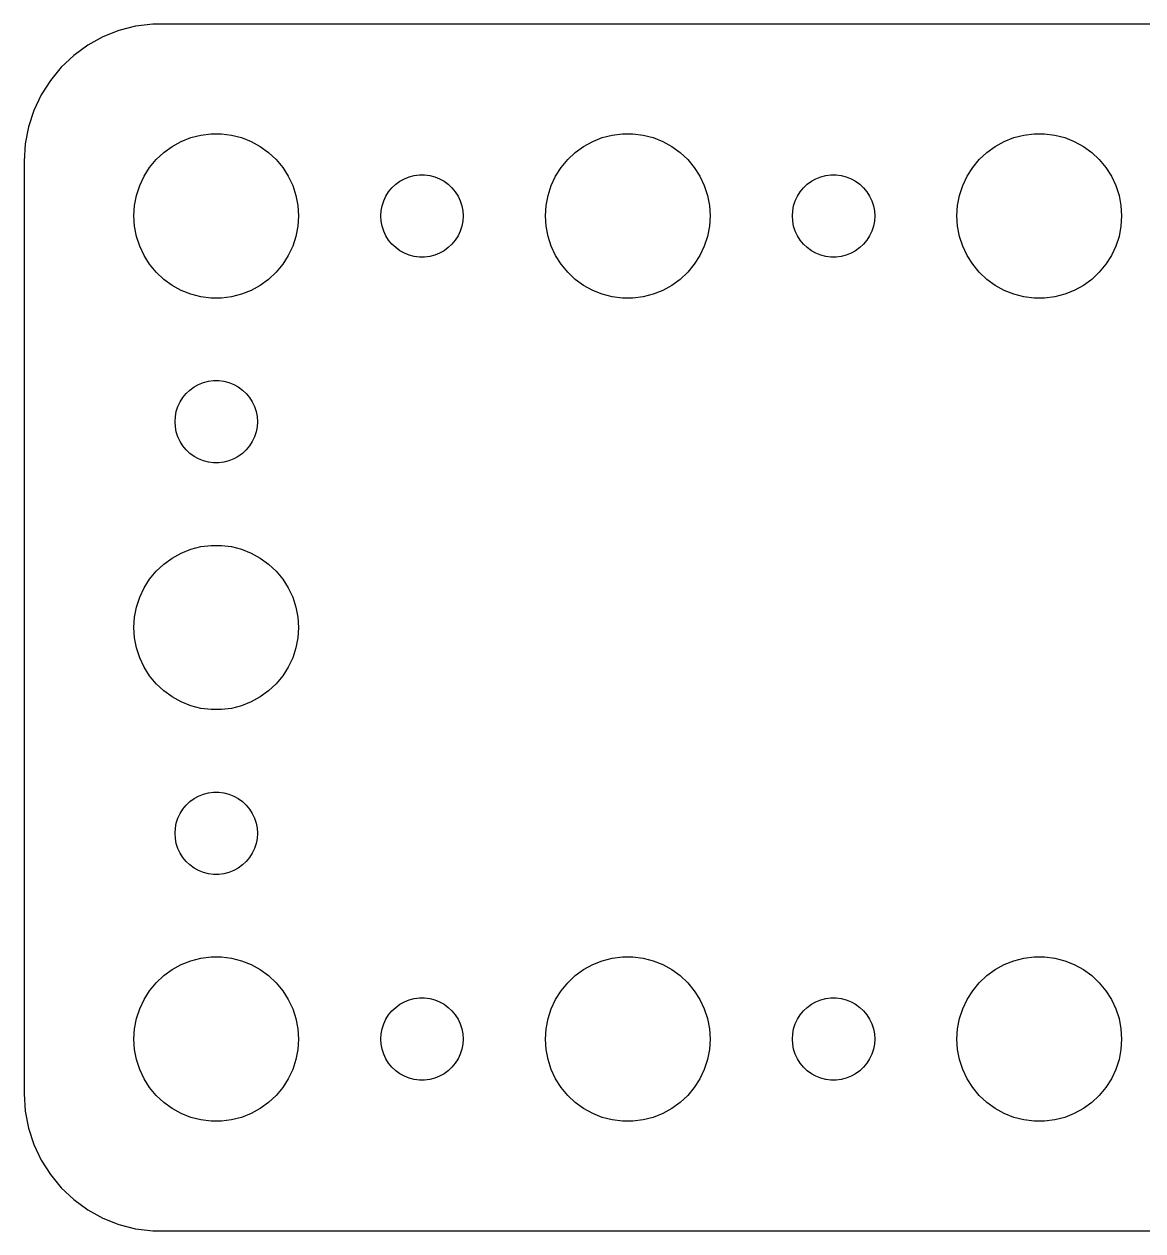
# Model space of a CAD drawing. Header units: metres. Extents: x -164 to 164, y -22 to 22.
# Drawn here: x -164.5 to -123.72, y -21.99 to 21.99 of the extents above; entities that cross this region are included whole.
import ezdxf

# ---------------------------------------------------------------- set-up
doc = ezdxf.new("R2010")
doc.units = ezdxf.units.M

msp = doc.modelspace()

# ---------------------------------------------------------------- linework, layer by layer
for p, q in [((-159.814, 21.9901), (-160.437, 21.9114)), ((159.814, 21.9901), (-159.814, 21.9901)), ((-161.045, 21.7553), (-161.629, 21.5241)), ((-160.437, 21.9114), (-161.045, 21.7553)), ((-162.179, 21.2216), (-162.687, 20.8526)), ((-161.629, 21.5241), (-162.179, 21.2216)), ((-162.687, 20.8526), (-163.145, 20.4227)), ((-163.145, 20.4227), (-163.545, 19.9389)), ((-163.545, 19.9389), (-163.882, 19.4088)), ((-163.882, 19.4088), (-164.149, 18.8406)), ((-164.149, 18.8406), (-164.343, 18.2434)), ((-164.343, 18.2434), (-164.461, 17.6267)), ((-164.461, 17.6267), (-164.5, 17)), ((-159.107, 17.533), (-158.777, 17.7145)), ((-158.777, 17.7145), (-158.427, 17.8532)), ((-158.427, 17.8532), (-158.062, 17.9469)), ((-158.062, 17.9469), (-157.688, 17.9941)), ((-157.688, 17.9941), (-157.312, 17.9941)), ((-157.312, 17.9941), (-156.938, 17.9469)), ((-156.938, 17.9469), (-156.573, 17.8532)), ((-156.573, 17.8532), (-156.223, 17.7145)), ((-156.223, 17.7145), (-155.893, 17.533)), ((-144.107, 17.533), (-143.777, 17.7145)), ((-143.777, 17.7145), (-143.427, 17.8532)), ((-143.427, 17.8532), (-143.062, 17.9469)), ((-143.062, 17.9469), (-142.688, 17.9941)), ((-142.688, 17.9941), (-142.312, 17.9941)), ((-142.312, 17.9941), (-141.938, 17.9469)), ((-141.938, 17.9469), (-141.573, 17.8532)), ((-141.573, 17.8532), (-141.223, 17.7145)), ((-141.223, 17.7145), (-140.893, 17.533)), ((-129.107, 17.533), (-128.777, 17.7145)), ((-128.777, 17.7145), (-128.427, 17.8532)), ((-128.427, 17.8532), (-128.062, 17.9469)), ((-128.062, 17.9469), (-127.688, 17.9941)), ((-127.688, 17.9941), (-127.312, 17.9941)), ((-127.312, 17.9941), (-126.938, 17.9469)), ((-126.938, 17.9469), (-126.573, 17.8532)), ((-126.573, 17.8532), (-126.223, 17.7145)), ((-126.223, 17.7145), (-125.893, 17.533)), ((-159.687, 17.0536), (-159.412, 17.3115)), ((-159.412, 17.3115), (-159.107, 17.533)), ((-155.893, 17.533), (-155.588, 17.3115)), ((-155.588, 17.3115), (-155.313, 17.0536)), ((-144.687, 17.0536), (-144.412, 17.3115)), ((-144.412, 17.3115), (-144.107, 17.533)), ((-140.893, 17.533), (-140.588, 17.3115)), ((-140.588, 17.3115), (-140.313, 17.0536)), ((-129.687, 17.0536), (-129.412, 17.3115)), ((-129.412, 17.3115), (-129.107, 17.533)), ((-125.893, 17.533), (-125.588, 17.3115)), ((-125.588, 17.3115), (-125.313, 17.0536)), ((-164.5, 17), (-164.5, -17)), ((-160.129, 16.4453), (-159.927, 16.7634)), ((-159.927, 16.7634), (-159.687, 17.0536)), ((-155.313, 17.0536), (-155.073, 16.7634)), ((-155.073, 16.7634), (-154.871, 16.4453)), ((-145.129, 16.4453), (-144.927, 16.7634)), ((-144.927, 16.7634), (-144.687, 17.0536)), ((-140.313, 17.0536), (-140.073, 16.7634)), ((-140.073, 16.7634), (-139.871, 16.4453)), ((-130.129, 16.4453), (-129.927, 16.7634)), ((-129.927, 16.7634), (-129.687, 17.0536)), ((-125.313, 17.0536), (-125.073, 16.7634)), ((-125.073, 16.7634), (-124.871, 16.4453)), ((-160.289, 16.1044), (-160.129, 16.4453)), ((-154.871, 16.4453), (-154.711, 16.1044)), ((-150.804, 16.2665), (-150.639, 16.3572)), ((-150.639, 16.3572), (-150.464, 16.4266)), ((-150.464, 16.4266), (-150.281, 16.4734)), ((-150.281, 16.4734), (-150.094, 16.497)), ((-150.094, 16.497), (-149.906, 16.497)), ((-149.906, 16.497), (-149.719, 16.4734)), ((-149.719, 16.4734), (-149.536, 16.4266)), ((-149.536, 16.4266), (-149.361, 16.3572)), ((-149.361, 16.3572), (-149.196, 16.2665)), ((-145.289, 16.1044), (-145.129, 16.4453)), ((-139.871, 16.4453), (-139.711, 16.1044)), ((-135.804, 16.2665), (-135.639, 16.3572)), ((-135.639, 16.3572), (-135.464, 16.4266)), ((-135.464, 16.4266), (-135.281, 16.4734)), ((-135.281, 16.4734), (-135.094, 16.497)), ((-135.094, 16.497), (-134.906, 16.497)), ((-134.906, 16.497), (-134.719, 16.4734)), ((-134.719, 16.4734), (-134.536, 16.4266)), ((-134.536, 16.4266), (-134.361, 16.3572)), ((-134.361, 16.3572), (-134.196, 16.2665)), ((-130.289, 16.1044), (-130.129, 16.4453)), ((-124.871, 16.4453), (-124.711, 16.1044)), ((-160.406, 15.7461), (-160.289, 16.1044)), ((-154.711, 16.1044), (-154.594, 15.7461)), ((-151.314, 15.7226), (-151.214, 15.8817)), ((-151.214, 15.8817), (-151.093, 16.0268)), ((-151.093, 16.0268), (-150.956, 16.1558)), ((-150.956, 16.1558), (-150.804, 16.2665)), ((-149.196, 16.2665), (-149.044, 16.1558)), ((-149.044, 16.1558), (-148.907, 16.0268)), ((-148.907, 16.0268), (-148.786, 15.8817)), ((-148.786, 15.8817), (-148.686, 15.7226)), ((-145.406, 15.7461), (-145.289, 16.1044)), ((-139.711, 16.1044), (-139.594, 15.7461)), ((-136.314, 15.7226), (-136.214, 15.8817)), ((-136.214, 15.8817), (-136.093, 16.0268)), ((-136.093, 16.0268), (-135.956, 16.1558)), ((-135.956, 16.1558), (-135.804, 16.2665)), ((-134.196, 16.2665), (-134.044, 16.1558)), ((-134.044, 16.1558), (-133.907, 16.0268)), ((-133.907, 16.0268), (-133.786, 15.8817)), ((-133.786, 15.8817), (-133.686, 15.7226)), ((-130.406, 15.7461), (-130.289, 16.1044)), ((-124.711, 16.1044), (-124.594, 15.7461)), ((-160.476, 15.376), (-160.406, 15.7461)), ((-154.594, 15.7461), (-154.524, 15.376)), ((-151.453, 15.373), (-151.395, 15.5522)), ((-151.395, 15.5522), (-151.314, 15.7226)), ((-148.686, 15.7226), (-148.605, 15.5522)), ((-148.605, 15.5522), (-148.547, 15.373)), ((-145.476, 15.376), (-145.406, 15.7461)), ((-139.594, 15.7461), (-139.524, 15.376)), ((-136.453, 15.373), (-136.395, 15.5522)), ((-136.395, 15.5522), (-136.314, 15.7226)), ((-133.686, 15.7226), (-133.605, 15.5522)), ((-133.605, 15.5522), (-133.547, 15.373)), ((-130.476, 15.376), (-130.406, 15.7461)), ((-124.594, 15.7461), (-124.524, 15.376)), ((-160.5, 15), (-160.476, 15.376)), ((-160.476, 14.624), (-160.5, 15)), ((-154.524, 15.376), (-154.5, 15)), ((-154.5, 15), (-154.524, 14.624)), ((-151.5, 15), (-151.488, 15.188)), ((-151.488, 14.812), (-151.5, 15)), ((-151.488, 15.188), (-151.453, 15.373)), ((-148.547, 15.373), (-148.512, 15.188)), ((-148.512, 15.188), (-148.5, 15)), ((-148.5, 15), (-148.512, 14.812)), ((-145.5, 15), (-145.476, 15.376)), ((-145.476, 14.624), (-145.5, 15)), ((-139.524, 15.376), (-139.5, 15)), ((-139.5, 15), (-139.524, 14.624)), ((-136.5, 15), (-136.488, 15.188)), ((-136.488, 14.812), (-136.5, 15)), ((-136.488, 15.188), (-136.453, 15.373)), ((-133.547, 15.373), (-133.512, 15.188)), ((-133.512, 15.188), (-133.5, 15)), ((-133.5, 15), (-133.512, 14.812)), ((-130.5, 15), (-130.476, 15.376)), ((-130.476, 14.624), (-130.5, 15)), ((-124.524, 15.376), (-124.5, 15)), ((-124.5, 15), (-124.524, 14.624)), ((-160.406, 14.2539), (-160.476, 14.624)), ((-154.524, 14.624), (-154.594, 14.2539)), ((-151.453, 14.627), (-151.488, 14.812)), ((-151.395, 14.4478), (-151.453, 14.627)), ((-148.547, 14.627), (-148.605, 14.4478)), ((-148.512, 14.812), (-148.547, 14.627)), ((-145.406, 14.2539), (-145.476, 14.624)), ((-139.524, 14.624), (-139.594, 14.2539)), ((-136.453, 14.627), (-136.488, 14.812)), ((-136.395, 14.4478), (-136.453, 14.627)), ((-133.547, 14.627), (-133.605, 14.4478)), ((-133.512, 14.812), (-133.547, 14.627)), ((-130.406, 14.2539), (-130.476, 14.624)), ((-124.524, 14.624), (-124.594, 14.2539)), ((-160.289, 13.8956), (-160.406, 14.2539)), ((-154.594, 14.2539), (-154.711, 13.8956)), ((-151.314, 14.2774), (-151.395, 14.4478)), ((-151.214, 14.1183), (-151.314, 14.2774)), ((-151.093, 13.9732), (-151.214, 14.1183)), ((-148.786, 14.1183), (-148.907, 13.9732)), ((-148.686, 14.2774), (-148.786, 14.1183)), ((-148.605, 14.4478), (-148.686, 14.2774)), ((-145.289, 13.8956), (-145.406, 14.2539)), ((-139.594, 14.2539), (-139.711, 13.8956)), ((-136.314, 14.2774), (-136.395, 14.4478)), ((-136.214, 14.1183), (-136.314, 14.2774)), ((-136.093, 13.9732), (-136.214, 14.1183)), ((-133.786, 14.1183), (-133.907, 13.9732)), ((-133.686, 14.2774), (-133.786, 14.1183)), ((-133.605, 14.4478), (-133.686, 14.2774)), ((-130.289, 13.8956), (-130.406, 14.2539)), ((-124.594, 14.2539), (-124.711, 13.8956)), ((-160.129, 13.5547), (-160.289, 13.8956)), ((-154.711, 13.8956), (-154.871, 13.5547)), ((-150.956, 13.8442), (-151.093, 13.9732)), ((-150.804, 13.7335), (-150.956, 13.8442)), ((-150.639, 13.6427), (-150.804, 13.7335)), ((-150.464, 13.5734), (-150.639, 13.6427)), ((-149.361, 13.6427), (-149.536, 13.5734)), ((-149.196, 13.7335), (-149.361, 13.6427)), ((-149.044, 13.8442), (-149.196, 13.7335)), ((-148.907, 13.9732), (-149.044, 13.8442)), ((-145.129, 13.5547), (-145.289, 13.8956)), ((-139.711, 13.8956), (-139.871, 13.5547)), ((-135.956, 13.8442), (-136.093, 13.9732)), ((-135.804, 13.7335), (-135.956, 13.8442)), ((-135.639, 13.6427), (-135.804, 13.7335)), ((-135.464, 13.5734), (-135.639, 13.6427)), ((-134.361, 13.6427), (-134.536, 13.5734)), ((-134.196, 13.7335), (-134.361, 13.6427)), ((-134.044, 13.8442), (-134.196, 13.7335)), ((-133.907, 13.9732), (-134.044, 13.8442)), ((-130.129, 13.5547), (-130.289, 13.8956)), ((-124.711, 13.8956), (-124.871, 13.5547)), ((-159.927, 13.2366), (-160.129, 13.5547)), ((-159.687, 12.9464), (-159.927, 13.2366)), ((-155.073, 13.2366), (-155.313, 12.9464)), ((-154.871, 13.5547), (-155.073, 13.2366)), ((-150.281, 13.5266), (-150.464, 13.5734)), ((-150.094, 13.5029), (-150.281, 13.5266)), ((-149.906, 13.5029), (-150.094, 13.5029)), ((-149.719, 13.5266), (-149.906, 13.5029)), ((-149.536, 13.5734), (-149.719, 13.5266)), ((-144.927, 13.2366), (-145.129, 13.5547)), ((-144.687, 12.9464), (-144.927, 13.2366)), ((-140.073, 13.2366), (-140.313, 12.9464)), ((-139.871, 13.5547), (-140.073, 13.2366)), ((-135.281, 13.5266), (-135.464, 13.5734)), ((-135.094, 13.5029), (-135.281, 13.5266)), ((-134.906, 13.5029), (-135.094, 13.5029)), ((-134.719, 13.5266), (-134.906, 13.5029)), ((-134.536, 13.5734), (-134.719, 13.5266)), ((-129.927, 13.2366), (-130.129, 13.5547)), ((-129.687, 12.9464), (-129.927, 13.2366)), ((-125.073, 13.2366), (-125.313, 12.9464)), ((-124.871, 13.5547), (-125.073, 13.2366)), ((-159.412, 12.6884), (-159.687, 12.9464)), ((-155.313, 12.9464), (-155.588, 12.6884)), ((-144.412, 12.6884), (-144.687, 12.9464)), ((-140.313, 12.9464), (-140.588, 12.6884)), ((-129.412, 12.6884), (-129.687, 12.9464)), ((-125.313, 12.9464), (-125.588, 12.6884)), ((-159.107, 12.467), (-159.412, 12.6884)), ((-158.777, 12.2855), (-159.107, 12.467)), ((-155.893, 12.467), (-156.223, 12.2855)), ((-155.588, 12.6884), (-155.893, 12.467)), ((-144.107, 12.467), (-144.412, 12.6884)), ((-143.777, 12.2855), (-144.107, 12.467)), ((-140.893, 12.467), (-141.223, 12.2855)), ((-140.588, 12.6884), (-140.893, 12.467)), ((-129.107, 12.467), (-129.412, 12.6884)), ((-128.777, 12.2855), (-129.107, 12.467)), ((-125.893, 12.467), (-126.223, 12.2855)), ((-125.588, 12.6884), (-125.893, 12.467)), ((-158.427, 12.1468), (-158.777, 12.2855)), ((-158.062, 12.0531), (-158.427, 12.1468)), ((-157.688, 12.0059), (-158.062, 12.0531)), ((-157.312, 12.0059), (-157.688, 12.0059)), ((-156.938, 12.0531), (-157.312, 12.0059)), ((-156.573, 12.1468), (-156.938, 12.0531)), ((-156.223, 12.2855), (-156.573, 12.1468)), ((-143.427, 12.1468), (-143.777, 12.2855)), ((-143.062, 12.0531), (-143.427, 12.1468)), ((-142.688, 12.0059), (-143.062, 12.0531)), ((-142.312, 12.0059), (-142.688, 12.0059)), ((-141.938, 12.0531), (-142.312, 12.0059)), ((-141.573, 12.1468), (-141.938, 12.0531)), ((-141.223, 12.2855), (-141.573, 12.1468)), ((-128.427, 12.1468), (-128.777, 12.2855)), ((-128.062, 12.0531), (-128.427, 12.1468)), ((-127.688, 12.0059), (-128.062, 12.0531)), ((-127.312, 12.0059), (-127.688, 12.0059)), ((-126.938, 12.0531), (-127.312, 12.0059)), ((-126.573, 12.1468), (-126.938, 12.0531)), ((-126.223, 12.2855), (-126.573, 12.1468)), ((-158.304, 8.76648), (-158.139, 8.85724)), ((-158.139, 8.85724), (-157.964, 8.92657)), ((-157.964, 8.92657), (-157.781, 8.97342)), ((-157.781, 8.97342), (-157.594, 8.99704)), ((-157.594, 8.99704), (-157.406, 8.99704)), ((-157.406, 8.99704), (-157.219, 8.97342)), ((-157.219, 8.97342), (-157.036, 8.92657)), ((-157.036, 8.92657), (-156.861, 8.85724)), ((-156.861, 8.85724), (-156.696, 8.76648)), ((-158.814, 8.22263), (-158.714, 8.38167)), ((-158.714, 8.38167), (-158.593, 8.52681)), ((-158.593, 8.52681), (-158.456, 8.65576)), ((-158.456, 8.65576), (-158.304, 8.76648)), ((-156.696, 8.76648), (-156.544, 8.65576)), ((-156.544, 8.65576), (-156.407, 8.52681)), ((-156.407, 8.52681), (-156.286, 8.38167)), ((-156.286, 8.38167), (-156.186, 8.22263)), ((-158.953, 7.87303), (-158.895, 8.05219)), ((-158.895, 8.05219), (-158.814, 8.22263)), ((-156.186, 8.22263), (-156.105, 8.05219)), ((-156.105, 8.05219), (-156.047, 7.87303)), ((-159, 7.5), (-158.988, 7.68799)), ((-158.988, 7.312), (-159, 7.5)), ((-158.988, 7.68799), (-158.953, 7.87303)), ((-156.047, 7.87303), (-156.012, 7.68799)), ((-156.012, 7.68799), (-156, 7.5)), ((-156, 7.5), (-156.012, 7.312)), ((-158.953, 7.12695), (-158.988, 7.312)), ((-158.895, 6.9478), (-158.953, 7.12695)), ((-156.047, 7.12695), (-156.105, 6.9478)), ((-156.012, 7.312), (-156.047, 7.12695)), ((-158.814, 6.77736), (-158.895, 6.9478)), ((-158.714, 6.61832), (-158.814, 6.77736)), ((-158.593, 6.47318), (-158.714, 6.61832)), ((-156.286, 6.61832), (-156.407, 6.47318)), ((-156.186, 6.77736), (-156.286, 6.61832)), ((-156.105, 6.9478), (-156.186, 6.77736)), ((-158.456, 6.34422), (-158.593, 6.47318)), ((-158.304, 6.23351), (-158.456, 6.34422)), ((-158.139, 6.14275), (-158.304, 6.23351)), ((-156.696, 6.23351), (-156.861, 6.14275)), ((-156.544, 6.34422), (-156.696, 6.23351)), ((-156.407, 6.47318), (-156.544, 6.34422)), ((-157.964, 6.07341), (-158.139, 6.14275)), ((-157.781, 6.02657), (-157.964, 6.07341)), ((-157.594, 6.00294), (-157.781, 6.02657)), ((-157.406, 6.00294), (-157.594, 6.00294)), ((-157.219, 6.02657), (-157.406, 6.00294)), ((-157.036, 6.07341), (-157.219, 6.02657)), ((-156.861, 6.14275), (-157.036, 6.07341)), ((-159.107, 2.53297), (-158.777, 2.71448)), ((-158.777, 2.71448), (-158.427, 2.85316)), ((-158.427, 2.85316), (-158.062, 2.94685)), ((-158.062, 2.94685), (-157.688, 2.99408)), ((-157.688, 2.99408), (-157.312, 2.99408)), ((-157.312, 2.99408), (-156.938, 2.94685)), ((-156.938, 2.94685), (-156.573, 2.85316)), ((-156.573, 2.85316), (-156.223, 2.71448)), ((-156.223, 2.71448), (-155.893, 2.53297)), ((-159.687, 2.05363), (-159.412, 2.31154)), ((-159.412, 2.31154), (-159.107, 2.53297)), ((-155.893, 2.53297), (-155.588, 2.31154)), ((-155.588, 2.31154), (-155.313, 2.05363)), ((-160.129, 1.44525), (-159.927, 1.76335)), ((-159.927, 1.76335), (-159.687, 2.05363)), ((-155.313, 2.05363), (-155.073, 1.76335)), ((-155.073, 1.76335), (-154.871, 1.44525)), ((-160.289, 1.10437), (-160.129, 1.44525)), ((-154.871, 1.44525), (-154.711, 1.10437)), ((-160.406, 0.74606), (-160.289, 1.10437)), ((-154.711, 1.10437), (-154.594, 0.74606)), ((-160.476, 0.37599), (-160.406, 0.74606)), ((-154.594, 0.74606), (-154.524, 0.37599)), ((-160.5, 0), (-160.476, 0.37599)), ((-160.476, -0.37599), (-160.5, 0)), ((-154.524, 0.37599), (-154.5, 0)), ((-154.5, 0), (-154.524, -0.37599)), ((-160.406, -0.74606), (-160.476, -0.37599)), ((-154.524, -0.37599), (-154.594, -0.74606)), ((-160.289, -1.10437), (-160.406, -0.74606)), ((-154.594, -0.74606), (-154.711, -1.10437)), ((-160.129, -1.44525), (-160.289, -1.10437)), ((-154.711, -1.10437), (-154.871, -1.44525)), ((-159.927, -1.76335), (-160.129, -1.44525)), ((-154.871, -1.44525), (-155.073, -1.76335)), ((-159.687, -2.05363), (-159.927, -1.76335)), ((-159.412, -2.31154), (-159.687, -2.05363)), ((-155.313, -2.05363), (-155.588, -2.31154)), ((-155.073, -1.76335), (-155.313, -2.05363)), ((-159.107, -2.53297), (-159.412, -2.31154)), ((-158.777, -2.71448), (-159.107, -2.53297)), ((-155.893, -2.53297), (-156.223, -2.71448)), ((-155.588, -2.31154), (-155.893, -2.53297)), ((-158.427, -2.85316), (-158.777, -2.71448)), ((-158.062, -2.94685), (-158.427, -2.85316)), ((-157.688, -2.99408), (-158.062, -2.94685)), ((-157.312, -2.99408), (-157.688, -2.99408)), ((-156.938, -2.94685), (-157.312, -2.99408)), ((-156.573, -2.85316), (-156.938, -2.94685)), ((-156.223, -2.71448), (-156.573, -2.85316)), ((-158.304, -6.23351), (-158.139, -6.14275)), ((-158.139, -6.14275), (-157.964, -6.07341)), ((-157.964, -6.07341), (-157.781, -6.02657)), ((-157.781, -6.02657), (-157.594, -6.00294)), ((-157.594, -6.00294), (-157.406, -6.00294)), ((-157.406, -6.00294), (-157.219, -6.02657)), ((-157.219, -6.02657), (-157.036, -6.07341)), ((-157.036, -6.07341), (-156.861, -6.14275)), ((-156.861, -6.14275), (-156.696, -6.23351)), ((-158.714, -6.61832), (-158.593, -6.47318)), ((-158.593, -6.47318), (-158.456, -6.34422)), ((-158.456, -6.34422), (-158.304, -6.23351)), ((-156.696, -6.23351), (-156.544, -6.34422)), ((-156.544, -6.34422), (-156.407, -6.47318)), ((-156.407, -6.47318), (-156.286, -6.61832)), ((-158.953, -7.12695), (-158.895, -6.9478)), ((-158.895, -6.9478), (-158.814, -6.77736)), ((-158.814, -6.77736), (-158.714, -6.61832)), ((-156.286, -6.61832), (-156.186, -6.77736)), ((-156.186, -6.77736), (-156.105, -6.9478)), ((-156.105, -6.9478), (-156.047, -7.12695)), ((-159, -7.5), (-158.988, -7.312)), ((-158.988, -7.312), (-158.953, -7.12695)), ((-156.047, -7.12695), (-156.012, -7.312)), ((-156.012, -7.312), (-156, -7.5)), ((-158.988, -7.68799), (-159, -7.5)), ((-158.953, -7.87303), (-158.988, -7.68799)), ((-158.895, -8.05219), (-158.953, -7.87303)), ((-156.047, -7.87303), (-156.105, -8.05219)), ((-156.012, -7.68799), (-156.047, -7.87303)), ((-156, -7.5), (-156.012, -7.68799)), ((-158.814, -8.22263), (-158.895, -8.05219)), ((-158.714, -8.38167), (-158.814, -8.22263)), ((-156.186, -8.22263), (-156.286, -8.38167)), ((-156.105, -8.05219), (-156.186, -8.22263)), ((-158.593, -8.52681), (-158.714, -8.38167)), ((-158.456, -8.65576), (-158.593, -8.52681)), ((-158.304, -8.76648), (-158.456, -8.65576)), ((-158.139, -8.85724), (-158.304, -8.76648)), ((-156.696, -8.76648), (-156.861, -8.85724)), ((-156.544, -8.65576), (-156.696, -8.76648)), ((-156.407, -8.52681), (-156.544, -8.65576)), ((-156.286, -8.38167), (-156.407, -8.52681)), ((-157.964, -8.92657), (-158.139, -8.85724)), ((-157.781, -8.97342), (-157.964, -8.92657)), ((-157.594, -8.99704), (-157.781, -8.97342)), ((-157.406, -8.99704), (-157.594, -8.99704)), ((-157.219, -8.97342), (-157.406, -8.99704)), ((-157.036, -8.92657), (-157.219, -8.97342)), ((-156.861, -8.85724), (-157.036, -8.92657)), ((-159.107, -12.467), (-158.777, -12.2855)), ((-158.777, -12.2855), (-158.427, -12.1468)), ((-158.427, -12.1468), (-158.062, -12.0531)), ((-158.062, -12.0531), (-157.688, -12.0059)), ((-157.688, -12.0059), (-157.312, -12.0059)), ((-157.312, -12.0059), (-156.938, -12.0531)), ((-156.938, -12.0531), (-156.573, -12.1468)), ((-156.573, -12.1468), (-156.223, -12.2855)), ((-156.223, -12.2855), (-155.893, -12.467)), ((-144.107, -12.467), (-143.777, -12.2855)), ((-143.777, -12.2855), (-143.427, -12.1468)), ((-143.427, -12.1468), (-143.062, -12.0531)), ((-143.062, -12.0531), (-142.688, -12.0059)), ((-142.688, -12.0059), (-142.312, -12.0059)), ((-142.312, -12.0059), (-141.938, -12.0531)), ((-141.938, -12.0531), (-141.573, -12.1468)), ((-141.573, -12.1468), (-141.223, -12.2855)), ((-141.223, -12.2855), (-140.893, -12.467)), ((-129.107, -12.467), (-128.777, -12.2855)), ((-128.777, -12.2855), (-128.427, -12.1468)), ((-128.427, -12.1468), (-128.062, -12.0531)), ((-128.062, -12.0531), (-127.688, -12.0059)), ((-127.688, -12.0059), (-127.312, -12.0059)), ((-127.312, -12.0059), (-126.938, -12.0531)), ((-126.938, -12.0531), (-126.573, -12.1468)), ((-126.573, -12.1468), (-126.223, -12.2855)), ((-126.223, -12.2855), (-125.893, -12.467)), ((-159.687, -12.9464), (-159.412, -12.6884)), ((-159.412, -12.6884), (-159.107, -12.467)), ((-155.893, -12.467), (-155.588, -12.6884)), ((-155.588, -12.6884), (-155.313, -12.9464)), ((-144.687, -12.9464), (-144.412, -12.6884)), ((-144.412, -12.6884), (-144.107, -12.467)), ((-140.893, -12.467), (-140.588, -12.6884)), ((-140.588, -12.6884), (-140.313, -12.9464)), ((-129.687, -12.9464), (-129.412, -12.6884)), ((-129.412, -12.6884), (-129.107, -12.467)), ((-125.893, -12.467), (-125.588, -12.6884)), ((-125.588, -12.6884), (-125.313, -12.9464)), ((-159.927, -13.2366), (-159.687, -12.9464)), ((-155.313, -12.9464), (-155.073, -13.2366)), ((-144.927, -13.2366), (-144.687, -12.9464)), ((-140.313, -12.9464), (-140.073, -13.2366)), ((-129.927, -13.2366), (-129.687, -12.9464)), ((-125.313, -12.9464), (-125.073, -13.2366)), ((-160.289, -13.8956), (-160.129, -13.5547)), ((-160.129, -13.5547), (-159.927, -13.2366)), ((-155.073, -13.2366), (-154.871, -13.5547)), ((-154.871, -13.5547), (-154.711, -13.8956)), ((-150.639, -13.6427), (-150.464, -13.5734)), ((-150.464, -13.5734), (-150.281, -13.5266)), ((-150.281, -13.5266), (-150.094, -13.5029)), ((-150.094, -13.5029), (-149.906, -13.5029)), ((-149.906, -13.5029), (-149.719, -13.5266)), ((-149.719, -13.5266), (-149.536, -13.5734)), ((-149.536, -13.5734), (-149.361, -13.6427)), ((-145.289, -13.8956), (-145.129, -13.5547)), ((-145.129, -13.5547), (-144.927, -13.2366)), ((-140.073, -13.2366), (-139.871, -13.5547)), ((-139.871, -13.5547), (-139.711, -13.8956)), ((-135.639, -13.6427), (-135.464, -13.5734)), ((-135.464, -13.5734), (-135.281, -13.5266)), ((-135.281, -13.5266), (-135.094, -13.5029)), ((-135.094, -13.5029), (-134.906, -13.5029)), ((-134.906, -13.5029), (-134.719, -13.5266)), ((-134.719, -13.5266), (-134.536, -13.5734)), ((-134.536, -13.5734), (-134.361, -13.6427)), ((-130.289, -13.8956), (-130.129, -13.5547)), ((-130.129, -13.5547), (-129.927, -13.2366)), ((-125.073, -13.2366), (-124.871, -13.5547)), ((-124.871, -13.5547), (-124.711, -13.8956)), ((-160.406, -14.2539), (-160.289, -13.8956)), ((-154.711, -13.8956), (-154.594, -14.2539)), ((-151.214, -14.1183), (-151.093, -13.9732)), ((-151.093, -13.9732), (-150.956, -13.8442)), ((-150.956, -13.8442), (-150.804, -13.7335)), ((-150.804, -13.7335), (-150.639, -13.6427)), ((-149.361, -13.6427), (-149.196, -13.7335)), ((-149.196, -13.7335), (-149.044, -13.8442)), ((-149.044, -13.8442), (-148.907, -13.9732)), ((-148.907, -13.9732), (-148.786, -14.1183)), ((-145.406, -14.2539), (-145.289, -13.8956)), ((-139.711, -13.8956), (-139.594, -14.2539)), ((-136.214, -14.1183), (-136.093, -13.9732)), ((-136.093, -13.9732), (-135.956, -13.8442)), ((-135.956, -13.8442), (-135.804, -13.7335)), ((-135.804, -13.7335), (-135.639, -13.6427)), ((-134.361, -13.6427), (-134.196, -13.7335)), ((-134.196, -13.7335), (-134.044, -13.8442)), ((-134.044, -13.8442), (-133.907, -13.9732)), ((-133.907, -13.9732), (-133.786, -14.1183)), ((-130.406, -14.2539), (-130.289, -13.8956)), ((-124.711, -13.8956), (-124.594, -14.2539)), ((-160.476, -14.624), (-160.406, -14.2539)), ((-154.594, -14.2539), (-154.524, -14.624)), ((-151.453, -14.627), (-151.395, -14.4478)), ((-151.395, -14.4478), (-151.314, -14.2774)), ((-151.314, -14.2774), (-151.214, -14.1183)), ((-148.786, -14.1183), (-148.686, -14.2774)), ((-148.686, -14.2774), (-148.605, -14.4478)), ((-148.605, -14.4478), (-148.547, -14.627)), ((-145.476, -14.624), (-145.406, -14.2539)), ((-139.594, -14.2539), (-139.524, -14.624)), ((-136.453, -14.627), (-136.395, -14.4478)), ((-136.395, -14.4478), (-136.314, -14.2774)), ((-136.314, -14.2774), (-136.214, -14.1183)), ((-133.786, -14.1183), (-133.686, -14.2774)), ((-133.686, -14.2774), (-133.605, -14.4478)), ((-133.605, -14.4478), (-133.547, -14.627)), ((-130.476, -14.624), (-130.406, -14.2539)), ((-124.594, -14.2539), (-124.524, -14.624)), ((-160.5, -15), (-160.476, -14.624)), ((-154.524, -14.624), (-154.5, -15)), ((-151.5, -15), (-151.488, -14.812)), ((-151.488, -14.812), (-151.453, -14.627)), ((-148.547, -14.627), (-148.512, -14.812)), ((-148.512, -14.812), (-148.5, -15)), ((-145.5, -15), (-145.476, -14.624)), ((-139.524, -14.624), (-139.5, -15)), ((-136.5, -15), (-136.488, -14.812)), ((-136.488, -14.812), (-136.453, -14.627)), ((-133.547, -14.627), (-133.512, -14.812)), ((-133.512, -14.812), (-133.5, -15)), ((-130.5, -15), (-130.476, -14.624)), ((-124.524, -14.624), (-124.5, -15)), ((-160.476, -15.376), (-160.5, -15)), ((-160.406, -15.7461), (-160.476, -15.376)), ((-154.524, -15.376), (-154.594, -15.7461)), ((-154.5, -15), (-154.524, -15.376)), ((-151.488, -15.188), (-151.5, -15)), ((-151.453, -15.373), (-151.488, -15.188)), ((-151.395, -15.5522), (-151.453, -15.373)), ((-148.547, -15.373), (-148.605, -15.5522)), ((-148.512, -15.188), (-148.547, -15.373)), ((-148.5, -15), (-148.512, -15.188)), ((-145.476, -15.376), (-145.5, -15)), ((-145.406, -15.7461), (-145.476, -15.376)), ((-139.524, -15.376), (-139.594, -15.7461)), ((-139.5, -15), (-139.524, -15.376)), ((-136.488, -15.188), (-136.5, -15)), ((-136.453, -15.373), (-136.488, -15.188)), ((-136.395, -15.5522), (-136.453, -15.373)), ((-133.547, -15.373), (-133.605, -15.5522)), ((-133.512, -15.188), (-133.547, -15.373)), ((-133.5, -15), (-133.512, -15.188)), ((-130.476, -15.376), (-130.5, -15)), ((-130.406, -15.7461), (-130.476, -15.376)), ((-124.524, -15.376), (-124.594, -15.7461)), ((-124.5, -15), (-124.524, -15.376)), ((-160.289, -16.1044), (-160.406, -15.7461)), ((-154.594, -15.7461), (-154.711, -16.1044)), ((-151.314, -15.7226), (-151.395, -15.5522)), ((-151.214, -15.8817), (-151.314, -15.7226)), ((-148.686, -15.7226), (-148.786, -15.8817)), ((-148.605, -15.5522), (-148.686, -15.7226)), ((-145.289, -16.1044), (-145.406, -15.7461)), ((-139.594, -15.7461), (-139.711, -16.1044)), ((-136.314, -15.7226), (-136.395, -15.5522)), ((-136.214, -15.8817), (-136.314, -15.7226)), ((-133.686, -15.7226), (-133.786, -15.8817)), ((-133.605, -15.5522), (-133.686, -15.7226)), ((-130.289, -16.1044), (-130.406, -15.7461)), ((-124.594, -15.7461), (-124.711, -16.1044)), ((-160.129, -16.4453), (-160.289, -16.1044)), ((-154.711, -16.1044), (-154.871, -16.4453)), ((-151.093, -16.0268), (-151.214, -15.8817)), ((-150.956, -16.1558), (-151.093, -16.0268)), ((-150.804, -16.2665), (-150.956, -16.1558)), ((-150.639, -16.3572), (-150.804, -16.2665)), ((-149.196, -16.2665), (-149.361, -16.3572)), ((-149.044, -16.1558), (-149.196, -16.2665)), ((-148.907, -16.0268), (-149.044, -16.1558)), ((-148.786, -15.8817), (-148.907, -16.0268)), ((-145.129, -16.4453), (-145.289, -16.1044)), ((-139.711, -16.1044), (-139.871, -16.4453)), ((-136.093, -16.0268), (-136.214, -15.8817)), ((-135.956, -16.1558), (-136.093, -16.0268)), ((-135.804, -16.2665), (-135.956, -16.1558)), ((-135.639, -16.3572), (-135.804, -16.2665)), ((-134.196, -16.2665), (-134.361, -16.3572)), ((-134.044, -16.1558), (-134.196, -16.2665)), ((-133.907, -16.0268), (-134.044, -16.1558)), ((-133.786, -15.8817), (-133.907, -16.0268)), ((-130.129, -16.4453), (-130.289, -16.1044)), ((-124.711, -16.1044), (-124.871, -16.4453)), ((-159.927, -16.7634), (-160.129, -16.4453)), ((-154.871, -16.4453), (-155.073, -16.7634)), ((-150.464, -16.4266), (-150.639, -16.3572)), ((-150.281, -16.4734), (-150.464, -16.4266)), ((-150.094, -16.497), (-150.281, -16.4734)), ((-149.906, -16.497), (-150.094, -16.497)), ((-149.719, -16.4734), (-149.906, -16.497)), ((-149.536, -16.4266), (-149.719, -16.4734)), ((-149.361, -16.3572), (-149.536, -16.4266)), ((-144.927, -16.7634), (-145.129, -16.4453)), ((-139.871, -16.4453), (-140.073, -16.7634)), ((-135.464, -16.4266), (-135.639, -16.3572)), ((-135.281, -16.4734), (-135.464, -16.4266)), ((-135.094, -16.497), (-135.281, -16.4734)), ((-134.906, -16.497), (-135.094, -16.497)), ((-134.719, -16.4734), (-134.906, -16.497)), ((-134.536, -16.4266), (-134.719, -16.4734)), ((-134.361, -16.3572), (-134.536, -16.4266)), ((-129.927, -16.7634), (-130.129, -16.4453)), ((-124.871, -16.4453), (-125.073, -16.7634)), ((-164.5, -17), (-164.461, -17.6267)), ((-159.687, -17.0536), (-159.927, -16.7634)), ((-159.412, -17.3115), (-159.687, -17.0536)), ((-155.313, -17.0536), (-155.588, -17.3115)), ((-155.073, -16.7634), (-155.313, -17.0536)), ((-144.687, -17.0536), (-144.927, -16.7634)), ((-144.412, -17.3115), (-144.687, -17.0536)), ((-140.313, -17.0536), (-140.588, -17.3115)), ((-140.073, -16.7634), (-140.313, -17.0536)), ((-129.687, -17.0536), (-129.927, -16.7634)), ((-129.412, -17.3115), (-129.687, -17.0536)), ((-125.313, -17.0536), (-125.588, -17.3115)), ((-125.073, -16.7634), (-125.313, -17.0536)), ((-159.107, -17.533), (-159.412, -17.3115)), ((-158.777, -17.7145), (-159.107, -17.533)), ((-155.893, -17.533), (-156.223, -17.7145)), ((-155.588, -17.3115), (-155.893, -17.533)), ((-144.107, -17.533), (-144.412, -17.3115)), ((-143.777, -17.7145), (-144.107, -17.533)), ((-140.893, -17.533), (-141.223, -17.7145)), ((-140.588, -17.3115), (-140.893, -17.533)), ((-129.107, -17.533), (-129.412, -17.3115)), ((-128.777, -17.7145), (-129.107, -17.533)), ((-125.893, -17.533), (-126.223, -17.7145)), ((-125.588, -17.3115), (-125.893, -17.533)), ((-164.461, -17.6267), (-164.343, -18.2434)), ((-158.427, -17.8532), (-158.777, -17.7145)), ((-158.062, -17.9469), (-158.427, -17.8532)), ((-157.688, -17.9941), (-158.062, -17.9469)), ((-157.312, -17.9941), (-157.688, -17.9941)), ((-156.938, -17.9469), (-157.312, -17.9941)), ((-156.573, -17.8532), (-156.938, -17.9469)), ((-156.223, -17.7145), (-156.573, -17.8532)), ((-143.427, -17.8532), (-143.777, -17.7145)), ((-143.062, -17.9469), (-143.427, -17.8532)), ((-142.688, -17.9941), (-143.062, -17.9469)), ((-142.312, -17.9941), (-142.688, -17.9941)), ((-141.938, -17.9469), (-142.312, -17.9941)), ((-141.573, -17.8532), (-141.938, -17.9469)), ((-141.223, -17.7145), (-141.573, -17.8532)), ((-128.427, -17.8532), (-128.777, -17.7145)), ((-128.062, -17.9469), (-128.427, -17.8532)), ((-127.688, -17.9941), (-128.062, -17.9469)), ((-127.312, -17.9941), (-127.688, -17.9941)), ((-126.938, -17.9469), (-127.312, -17.9941)), ((-126.573, -17.8532), (-126.938, -17.9469)), ((-126.223, -17.7145), (-126.573, -17.8532)), ((-164.343, -18.2434), (-164.149, -18.8406)), ((-164.149, -18.8406), (-163.882, -19.4088)), ((-163.882, -19.4088), (-163.545, -19.9389)), ((-163.545, -19.9389), (-163.145, -20.4227)), ((-163.145, -20.4227), (-162.687, -20.8526)), ((-162.687, -20.8526), (-162.179, -21.2216)), ((-162.179, -21.2216), (-161.629, -21.5241)), ((-161.629, -21.5241), (-161.045, -21.7553)), ((-161.045, -21.7553), (-160.437, -21.9114)), ((-160.437, -21.9114), (-159.814, -21.9901)), ((-159.814, -21.9901), (159.814, -21.9901))]:
    msp.add_line(p, q)

doc.saveas('drawing.dxf')
